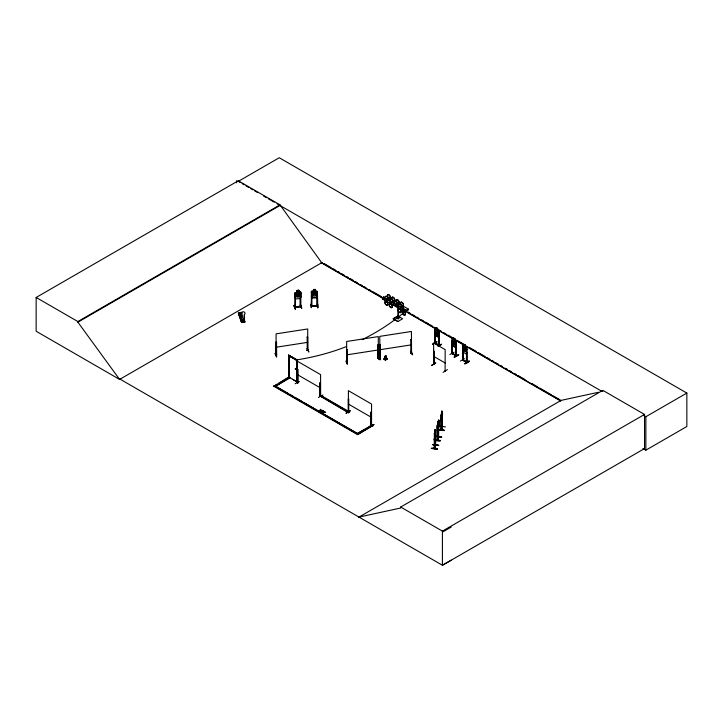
<?xml version="1.0" encoding="UTF-8"?>
<svg xmlns="http://www.w3.org/2000/svg" width="723" height="723" viewBox="0 0 723 723"><rect width="100%" height="100%" fill="white"/><g stroke="black" fill="none" stroke-linecap="round" stroke-linejoin="round"><path stroke-width="1.08" d="M388.387 299.331C387.917 293.89 390.339 303.949 389.679 298.057M393.999 302.53L394.026 300.569L393.854 302.485M435.454 445.061L435.824 444.717L434.288 448.07L434.713 448.359L435.074 432.029L434.686 436.168M435.418 445.467L435.788 431.848M435.806 445.241L434.532 448.658L434.55 435.246M441.455 429.796L441.852 413.475L441.464 417.605M441.455 429.281C440.244 431.45 443.262 425.504 442.223 426.507M442.187 426.913L442.557 413.294M388.531 299.376C391.631 300.208 386.29 299.973 388.549 297.406M392.887 302.024L392.896 299.918L392.706 301.771M397.216 304.392C397.451 299.828 396.077 306.435 398.328 304.979M438.382 436.746C439.403 435.282 436.448 442.503 437.37 439.485M437.975 428.278L437.993 423.75L437.433 440.379L438.373 436.927M438.337 437.243L438.753 436.439M438.725 436.99L437.442 440.343L437.379 425.377L438.002 421.464L438.057 423.208M385.495 357.46C384.97 352.101 388.504 361.672 384.663 359.331L385.549 355.698M438.057 421.563L437.813 423.181M244.013 320.994L244.41 314.424L244.013 320.994L241.979 321.148L241.563 314.749M435.508 435.255L434.306 440.009L440.334 440.741L434.324 439.72M441.048 420.063L441.238 421.364L442.34 416.701M434.975 434.062C435.309 426.498 435.58 438.771 434.966 434.812C434.487 442.449 434.568 430.348 434.866 433.99M431.351 448.477C435.002 446.922 443.145 450.736 431.36 448.423M431.414 448.269L437.424 448.965M444.139 430.601C425.639 428.405 457.017 432.237 438.192 429.453L444.202 430.203M434.252 440.171C450.583 439.955 429.417 443.47 435.436 437.225M297.27 382.485L296.674 382.223L296.701 360.298L289.345 356.059L289.39 377.939L288.585 377.695L288.585 355.183L297.27 359.973L297.659 383.1L297.804 369.598L297.261 369.462L297.804 369.598M385.097 359.539L385.386 355.806M389.941 300.108L389.209 300.524L389.444 299.955M392.869 301.916L394.017 302.368L392.914 301.744M401.256 307.076L401.581 304.934L401.545 306.977M403.091 307.284L402.241 307.627L403.091 307.284L402.368 308.26L402.711 305.585L402.666 307.627M438.201 426.254L437.596 429.2L437.379 428.45M434.261 434.252L434.469 433.276L434.324 448.64L434.568 448.133M441.093 430.077L441.048 415.68L442.142 412.056L442.494 426.95M442.214 412.065L441.916 412.932L441.861 411.188L441.03 415.689M438.373 437.27L438.355 422.34L437.153 425.964L437.225 430.393M243.045 320.967L242.82 320.19M243.154 321.003L243.253 320.262L243.335 320.949M243.389 320.922L242.801 320.253M438.057 429.48L439.204 424.907L438.048 429.561L437.912 423.886L439.259 420.569M438.111 422.928L437.894 423.895M435.698 445.531L435.092 429.742L434.478 433.664L434.406 448.323M385.115 357.542L385.458 355.716L384.473 359.024M438.436 424.329L438.328 420.533C439.295 417.867 439.367 425.693 438.409 427.148L438.292 422.81L438.536 423.705C438.879 416.222 439.177 428.405 438.527 424.455M431.459 365.585L435.806 362.847L431.477 365.359M384.663 359.331L385.739 355.788M289.408 358.075L289.336 357.524L289.39 358.03M289.29 366.868L289.372 367.42L289.39 366.859M289.39 374.65L289.29 375.156M289.29 375.508L289.29 374.659M444.193 430.474L438.183 429.742M398.039 305.16C398.825 297.325 398.572 310.628 397.243 302.422M402.729 307.627L402.241 307.627M242.82 320.397L243.271 320.949L243.217 320.117M240.651 316.394L241.844 316.168M454.116 341.862L455.373 341.148L454.469 342.521L455.409 345.016L454.18 342.711C453.601 344.943 452.029 343.181 453.881 342.169L452.987 339.774L454.08 341.735M439.024 335.761L438.5 337.162L435.129 335.219L434.686 333.33L435.138 335.219L438.481 337.144M452.02 343.642L452.417 345.558L455.761 347.492L456.249 346.073M466.823 352.616L466.326 354.044L462.982 352.11L462.593 350.185L462.991 352.11M434.758 430.989L435.156 429.751M441.527 412.426L441.925 411.197M434.758 431.532L435.002 430.854M441.527 412.978L441.78 412.291M434.415 433.303L435.373 430.619L435.454 445.549M434.478 433.312L434.74 432.535M441.319 416.692L441.31 430.104L442.612 426.678L441.238 429.345M441.175 421.355L442.214 418.689M438.716 445.458L432.752 444.6M439.53 426.046L445.495 426.904M434.333 448.603L435.526 445.196M243.434 320.876L243.208 320.208M437.668 423.253L437.921 422.024M438.707 423.57L438.635 437.225M437.596 427.88L437.993 426.823M435.68 436.312L441.69 437.063L435.617 436.249M437.37 431.64C440.208 419.096 437.388 435.029 437.171 430.339M438.744 419.964L438.481 421.193L438.744 420.515M438.409 422.756L438.816 421.699L438.409 425.829M297.939 293.972L296.303 292.833L297.542 294.586L296.249 296.683L297.966 294.903L299.674 296.322L298.364 294.514L299.62 292.49L298.003 294.116M242.946 320.37L243.434 320.678M295.002 297.424L295.617 298.997L300.271 298.518L300.876 296.764M300.271 298.518L300.94 296.773L300.94 292.345L300.244 291.839L294.993 292.978L294.894 307.356L300.858 306.263M276.62 355.156L275.969 354.749L276.674 354.921M275.96 355.255L276.602 354.812M346.697 362.458L347.302 363.036L346.669 363.136L346.651 341.491L378.301 336.593L378.31 358.265L377.786 358.328L378.301 357.605M378.409 357.74L377.894 357.822M378.409 358.228L378.301 344.717M380.434 357.894L379.783 357.993L379.783 344.491L380.316 344.41L380.334 357.948C380.66 357.307 379.177 357.153 380.434 357.542M379.909 357.993L379.783 336.367L411.432 331.468L411.55 353.077M320.027 411.667L320.47 410.574L322.322 410.619L320.47 410.854L320.027 411.938L319.674 411.459L320.885 409.507M323.696 411.134L322.847 413.565L323.353 410.935C323.561 413.393 318.635 412.155 322.91 412.002M319.674 411.459L320.533 409.308M322.91 412.282L323.353 410.935M314.378 293.158L312.725 291.649L313.981 293.529L312.661 295.49L314.415 293.89L316.15 295.49L314.812 293.547L316.096 291.649L314.46 293.104M317.361 296.059L316.692 297.686L312.056 297.686L311.45 291.676M317.424 296.069L316.737 297.74L312.002 297.704M321.039 412.246L322.856 412.237L322.847 413.294M322.494 413.366L322.856 412.237M275.129 353.357L276.475 357.054M276.755 356.782L275.092 353.583M345.811 361.075L347.401 364.509M378.608 356.267L378.933 355.951L380.569 359.647M380.235 359.683L378.635 356.24M454.161 352.191L449.86 354.496M432.535 344.374L436.855 341.852M464.5 358.671L460.397 361.066M295.382 308.775L294.017 305.549L295.373 308.983M294.288 305.305L295.418 309.046M295.083 309.064L294.017 305.549M297.614 382.603L297.216 382.322L297.858 382.494M320.397 395.725L319.982 395.481L320.47 395.752M320.054 395.544L320.614 396.105M348.54 412.499C349.824 412.074 347.338 411.315 348.676 412.038M370.953 425.422L371.161 411.956L371.45 425.675L370.971 425.449L371.613 425.567M371.604 425.097C370.601 425.025 371.839 424.699 371.378 425.648M435.147 343.018L434.659 342.738L439.033 345.721L439.024 331.342L435.201 328.558L434.686 328.92L435.219 328.622M438.969 345.721L438.834 344.889M435.246 330.013L434.704 329.878L434.857 343.163L439.177 345.63L438.545 345.097M462.792 359.566L463 359.909M462.955 346.995L462.557 346.769L463.1 346.904L463.145 360.307L462.657 359.539M466.462 361.907C469.787 362.829 456.493 356.927 466.823 362.124M466.398 361.843L466.443 362.413L466.588 352.237M382.322 298.861L383.551 297.036L405.992 309.986L405.992 312.128L382.322 298.861L387.456 301.428M362.16 339.647A306.227 243.778 41.1 0 0 404.763 311.812L405.992 309.986M311.242 303.94L311.279 307.745L310.971 304.157M454.83 340.307L456.294 341.69L456.294 356.068L451.956 353.068L452.435 353.348M455.969 355.355L452.435 353.493L456.439 355.445L456.24 356.068L456.014 342.35L456.041 355.725M452.544 340.352L452.002 340.208L452.101 353.475L456.403 355.906M300.904 306.606L294.857 307.239L295.526 306.679M300.397 306.317C302.395 306.064 296.285 308.043 295.02 307.365M300.307 306.66L300.289 293.294L300.876 293.366L300.325 293.421M295.273 368.631L295.617 369.046M295.454 369.281C295.309 368.007 296.719 368.775 295.788 368.739M295.77 368.432L295.933 369.082L295.336 368.703M296.701 382.16L296.647 360.334L289.796 355.951M438.237 423.335L437.885 425.784C437.307 422.105 437.496 434.288 437.876 426.534L438.111 427.501L437.993 423.199M438.454 436.954L438.49 422.566M276.602 355.3L276.014 355.373L276.023 341.871L276.557 341.789L276.647 355.3M307.781 349.977L307.067 350.447L307.727 350.339M307.257 350.565L307.13 337.063L307.664 336.972L307.781 350.465M346.588 362.512L347.194 362.566M346.706 362.964L347.248 362.901M379.72 357.876L380.379 357.777M411.477 352.616L410.89 353.186L410.899 339.683L411.432 339.593L411.504 353.122L410.836 353.068L411.495 352.472M311.279 305.422L311.965 305.422M311.279 305.91L317.424 305.91M433.737 364.347L433.592 342.928L445.169 349.616L445.106 371.134M445.341 370.51L445.142 370.917M295.445 307.32L295.499 293.918L294.912 293.854L295.499 293.918M243.895 318.988L244.943 322.151L241.491 322.548L238.274 313.113L241.753 312.707M238.735 313.068L241.907 322.512L238.509 312.716L241.527 312.372L241.853 313.33L238.834 313.845L240.84 313.619M241.934 322.494L242.467 322.44M311.279 306.028L311.378 291.658L312.02 291.071L316.719 291.107L317.424 291.685L317.768 307.745L317.478 304.148M311.378 291.694L312.02 291.107M453.448 339.458L451.974 339.25L452.002 353.637L451.956 353.068M462.593 345.775L463.054 345.449L466.823 348.26L466.886 362.612L462.557 360.144L462.593 345.775L463.072 345.513M311.902 305.422L311.965 306.028M317.343 305.558L311.279 305.54M241.898 316.502L240.949 316.611M241.898 316.647L240.813 316.683M397.894 306.715L397.894 318.78L400.244 317.388M299.449 381.509L295.129 383.75M320.027 396.005L320.181 382.53L320.47 396.24L320.027 395.987L320.632 396.132L320.578 374.622L297.406 361.247L297.65 383.063L297.65 369.688M318.391 397.46L322.928 395.029M438.59 332.092L439.132 332.228L438.59 332.092L438.59 345.522M432.58 344.446L436.891 341.645L432.58 344.166M438.59 345.034L435.147 343.154L439.141 345.097M438.59 345.467L438.744 332.002M437.813 346.154L441.292 344.356M348.242 412.327L348.387 398.807L348.676 412.526M438.915 346.064L441.509 344.537L441.265 344.13M348.54 412.797L349.381 411.893L320.425 395.174L319.575 395.662L348.54 412.797L348.784 399.033M466.443 362.413L466.588 348.893L467.031 362.521L462.657 360.027M466.986 349.119L466.443 348.983M464.799 363.552C472.679 357.966 468.414 363.479 464.826 363.588M469.119 361.021L464.862 363.832M464.799 363.832L469.173 361.301M369.372 426.615L373.918 424.473L369.399 426.651M369.616 427.031L373.918 424.473M433.936 351.08L433.963 364.473M447.447 369.589L443.109 372.354M120.126 379.186L119.657 379.467L36.15 331.251L36.15 297.469L238.265 180.777L279.991 204.862L321.717 262.738L383.145 298.201M238.265 180.777L238.265 181.401L279.25 157.741L686.85 393.068L686.85 426.507L645.865 450.167L642.937 448.468M36.15 297.469L77.876 321.554L279.991 204.862M451.26 560.217L442.413 565.259L120.072 379.159L119.593 379.43L77.876 322.178L279.991 205.486M119.593 379.43L322.187 262.467M405.992 311.288L408.513 309.842L408.513 309.164L386.064 296.204L383.551 297.659L383.551 297.036M387.899 299.909L388.622 298.933M387.899 299.349L388.748 298.997M388.025 299.421L388.748 299.421M389.209 300.108L390.059 299.756L389.336 300.172M389.336 300.732L389.941 299.684M392.246 301.853L393.086 301.509L392.246 302.413L393.086 301.925M393.556 302.612L394.406 302.268L393.683 303.244L393.556 302.612L394.406 302.268M393.556 303.027L394.279 302.196M390.23 304.076L391.495 304.645L391.486 302.856M288.585 355.183L297.27 359.973M396.81 302.404L397.469 302.024M398.554 302.585L399.521 303.136L399.521 301.952L398.861 302.341L398.861 303.524L399.765 303M397.433 304.437L396.593 304.925L397.316 303.949M396.593 304.365L397.433 304.012M397.903 305.124L398.744 304.772L398.021 305.748L397.903 305.124L398.744 304.772M399.313 304.41L400.759 303.579L399.313 304.763M400.931 306.868L401.78 306.525L400.931 307.429L401.78 306.941M399.204 308.956L400.334 309.607A2.124 1.229 60 0 1 400.406 312.616A2.124 1.229 60 0 1 398.156 309.815A2.124 1.229 60 0 1 400.406 309.607M373.059 425.838L372.218 425.35L357.74 433.294L372.218 424.934L373.059 425.422L357.74 434.686L273.818 386.236L289.137 376.972L289.986 377.876L275.499 386.236L289.986 377.46M273.818 386.236L276.593 384.636M278.518 383.524L289.137 376.972M403.551 311.468L404.672 312.119M408.513 309.164L405.992 310.619L404.049 309.489M397.894 316.096L393.185 318.816L397.894 321.527L402.603 318.744L397.894 316.023L393.185 318.744L397.894 321.527M437.496 328.35L438.21 330.953L438.21 334.026L437.496 334.93L436.168 334.162L435.454 332.435L436.168 327.474L437.596 328.296L437.514 336.593M434.695 328.911L434.731 343.289M319.575 396.077L320.425 395.589M436.168 329.119L407.166 312.354M387.492 358.924L385.486 360.126L383.633 358.924M453.493 339.539L453.448 337.813L452.734 342.783L453.448 344.51L454.776 345.278L455.49 344.374L454.875 338.635L454.875 340.28M452.426 338.924L456.294 341.69M456.403 355.942L456.403 342.575L455.861 342.44M452.417 345.558L455.761 347.492M464.021 346.01L464.021 344.365L465.449 345.187L465.449 346.832M349.381 411.893L348.54 412.381L319.575 395.662M465.404 345.214L463.976 344.392M466.326 347.392L466.823 348.26M454.198 356.999L458.789 354.912L454.234 357.045M273.818 385.82L357.74 434.27L373.059 425.422M358.5 517.361L561.093 400.388L598.418 392.273M358.97 517.081L400.696 508.007L400.696 507.04L602.81 390.348L644.536 414.433L644.536 448.567L442.413 565.259L442.413 531.125L644.536 414.433M602.81 391.315L602.34 391.595L277.081 203.805M643.931 415.608L645.865 416.728L686.85 393.068M442.413 532.101L451.26 527.058M296.963 362.322L296.963 360.153L289.408 356.168M289.796 377.659L296.963 381.861L292.481 379.232M241.491 312.643L241.853 313.502M241.744 322.413L238.545 312.987M243.976 322.259L244.564 322.196L243.85 320.099M244.103 322.133L244.717 321.97L244.401 320.135L244.166 320.858L241.618 321.148L241.383 320.479L241.383 321.346L244.726 321.093M244.69 322.069L244.013 319.873M393.936 302.359L393.267 300.732M401.527 306.823L402.648 307.474M402.666 307.374L401.446 306.751L402.702 307.383L401.961 305.748M240.886 316.132L241.554 316.05M307.148 350.42L307.727 350.474M410.953 353.032L411.495 352.96M378.31 358.265L377.768 358.183L377.768 344.808L378.355 344.844M441.337 429.607L441.446 413.972M306.941 348.694L308.902 352.047L307.266 348.613M347.185 349.534L346.651 349.616L346.787 363.136L347.302 363.036L347.248 349.652L346.715 349.733M411.486 339.711L410.899 339.683M377.659 356.385L379.53 359.801L377.614 356.159M377.903 356.385L379.241 359.584M411.035 351.261L412.661 354.65M412.39 354.677L410.763 351.261L412.417 354.686M276.078 347.239L307.727 342.341M346.651 354.866L378.301 349.968M379.783 349.742L411.432 344.844M320.533 410.348L322.322 410.339M320.09 410.655L318.219 410.899L322.322 410.619M320.036 410.89L318.545 410.809M323.344 411.974L325.133 412.246L323.289 412.481M325.133 412.246L323.344 412.255L325.133 411.965M321.364 412.716L322.856 412.517M318.219 410.619L320.09 410.375M241.057 314.08L239.051 314.487L242.069 314.144M241.383 315.038L239.376 315.445L241.383 315.21M241.672 315.888L239.665 316.294L241.672 316.059M241.997 316.846L239.991 317.243L241.997 317.017M243.651 321.825L242.729 321.934L242.729 320.47L243.678 320.443L243.678 321.907L243.678 320.443M300.253 291.875C297.551 293.267 300.406 288.468 296.972 290.538L296.981 292.219L296.059 292.914L296.059 295.987L297.054 297.207L298.906 297.008L299.891 295.59L299.891 292.517L298.906 292.074L298.888 290.393M298.97 290.366L296.981 290.574L297.054 292.264L294.993 292.978M300.705 304.862L301.798 308.378L300.37 304.925M435.092 429.742L434.686 437.487L434.478 436.737M388.495 299.304L389.67 299.855M307.203 350.095L307.727 349.851M276.096 355.373L276.078 333.863L307.727 328.965L307.682 350.519M380.244 357.758L380.316 357.298M462.919 360.37L463.1 351.36M297.361 382.241L297.623 383.063M297.361 382.729L297.858 382.982M320.208 395.897L320.181 382.53M371.116 425.314L371.559 425.558L371.559 404.058L348.387 390.682L348.459 412.2M452.372 353.845L452.544 344.808M295.436 306.679L300.262 306.317M311.342 292.526L311.902 292.526L311.902 306.028M317.361 292.526L316.81 292.526L316.746 306.028L317.424 305.422M311.342 292.652L311.902 292.652M316.81 292.652L317.361 292.652M311.965 305.684L316.746 305.684M397.894 318.427L398.5 318.427M397.894 318.78L398.5 318.78L398.5 308.134M300.352 306.805L300.289 293.294M350.366 410.872L346.082 413.195M311.414 306.046L317.298 306.064L317.361 305.422M442.34 412.291L442.223 426.995M434.324 438.68L434.469 439.918M432.688 444.537L438.762 445.332L432.697 444.717M437.307 424.979L437.225 440.352M435.626 436.43L441.636 437.189M439.204 420.497L439.259 424.943M300.388 304.645L301.518 308.369M397.198 304.211L398.364 304.871L397.099 304.238M317.442 303.913L317.478 307.7M317.74 304.157L317.759 307.709M462.792 360.054L462.702 346.679M392.752 301.735L394.017 302.368M433.592 364.437L433.791 351.17M350.185 410.8L346.109 413.185M238.265 181.401L240.208 182.521M242.151 183.642L244.094 184.763M246.028 185.883L248.938 187.564M250.881 188.685L252.824 189.806M254.767 190.926L257.677 192.607M263.497 195.969L266.407 197.65M268.35 198.771L274.171 202.124M398.554 301.401L399.521 301.952M398.798 302.44L400.759 303.579M388.025 299.837L389.209 300.524M383.109 297.289L405.558 310.248M453.402 337.84L454.875 338.635M384.528 298.219L388.432 300.479M395.264 304.419L397.216 305.549M324.139 263.588L330.962 267.528M332.914 268.658L335.843 270.348M337.786 271.468L339.738 272.598M341.69 273.719L344.618 275.409M346.57 276.538L348.513 277.668M350.465 278.789L353.393 280.479M355.345 281.609L357.289 282.729M360.217 284.419L362.169 285.549M364.121 286.67L366.064 287.799M368.992 289.489L370.944 290.61M372.896 291.74L381.672 296.801M407.998 312.002L409.95 313.131M411.902 314.261L414.821 315.942M416.773 317.072L418.725 318.201M421.645 319.882L423.597 321.012M425.549 322.142L428.477 323.832M430.429 324.952L432.372 326.082M434.324 327.203L436.276 328.332M439.204 330.022L441.147 331.143M444.076 332.833L446.028 333.963M447.98 335.083L454.541 338.834L454.541 339.376M456.755 340.153L463.579 344.094M469.426 347.474L476.258 351.414M478.201 352.535L485.034 356.484M486.977 357.605L489.905 359.295M491.857 360.425L493.809 361.545M495.761 362.675L498.68 364.365M500.632 365.486L502.584 366.615M505.504 368.305L507.456 369.426M509.408 370.556L511.36 371.676M514.288 373.366L516.231 374.496M518.183 375.617L525.006 379.566M531.839 383.506L537.686 386.877M539.638 388.007L551.342 394.758M553.285 395.888L560.117 399.828M405.576 311.152L560.614 400.669M321.075 262.648L382.711 298.228M437.496 329.86L560.759 401.03M389.408 302.548L405.025 311.568M436.168 329.778L437.523 330.619M462.539 347.365L466.823 349.824M436.168 332.851L437.496 333.619L437.496 330.547M433.592 356.312L445.169 363M385.639 357.858L387.492 358.97M383.633 359.006L385.486 360.126M297.406 374.622L320.578 387.998M348.387 404.058L371.559 417.433M321.383 396.15L349.381 412.309M276.611 386.877L288.323 393.637M290.275 394.767L293.204 396.457M295.156 397.578L301.979 401.527M303.931 402.648L357.605 433.637M400.696 507.04L442.413 531.125M290.691 356.475L296.963 360.153M241.175 312.77L241.997 315.752M404.763 311.812L405.558 312.381M462.575 360.181L462.512 359.629M316.692 291.161L317.361 291.712M386.651 358.915L385.702 355.743L386.028 358.391M438.472 330.501L439.024 331.342L438.897 345.693M347.311 362.666L347.311 363.018M307.664 336.972L307.13 337.063M390.736 303.018L391.495 304.645A2.124 1.229 60 0 1 391.568 307.655A2.124 1.229 60 0 1 389.317 304.853A2.124 1.229 60 0 1 391.568 304.645M311.378 296.069L312.002 297.74M242.729 320.47L242.756 322.015M239.331 312.987L242.187 321.374L239.259 313.014M239.096 312.824L242.106 322.494L241.708 321.437M241.428 320.379L238.509 312.716M441.256 418.174L441.464 418.924L441.861 411.188M386.552 359.232L385.721 355.843L386.19 359.485M441.111 420.072L441.238 421.364M242.006 321.22L241.59 314.821A2.052 1.645 -18.8 0 1 241.59 312.453A2.052 1.645 -18.8 0 1 244.428 312.137A2.052 1.645 -18.8 0 1 244.428 314.496M385.576 355.897L385.657 359.593M645.865 416.728L645.865 450.167M465.35 345.242L466.064 347.844L466.064 350.917L465.35 351.821L464.021 351.053L463.307 349.326L464.021 344.365M465.115 345.377L465.115 345.928L464.256 344.889M453.683 338.337L453.683 338.888M452.39 340.434L452.39 353.809M436.168 327.474L436.159 335.815M435.246 333.357L435.147 343.506M435.101 330.104L435.011 343.479M433.737 350.971L433.719 364.564M398.626 304.699L397.903 305.54L396.71 304.437M391.351 302.991L391.351 304.726M389.534 298.138L389.534 299.873M386.064 296.204L386.064 296.882M377.704 357.704L377.704 358.192M371.161 411.956L371.233 425.35M358.581 434.198L274.659 385.748M315.409 291.107L315.409 289.417L313.393 289.462L313.466 291.161L312.453 291.712L312.453 294.785L313.466 296.096L315.345 296.096L316.358 294.785L316.358 291.712L315.345 291.161L315.345 289.48M300.876 292.381L300.822 306.778M297.081 360.081L297.081 382.594M295.463 293.8L295.445 307.338M295.056 292.987L295.065 297.406M288.884 355.264L288.884 377.65L288.775 355.065M244.491 321.12L244.491 321.816L241.943 322.106L241.943 321.41M244.401 320.135L244.401 321.012M236.629 180.651L236.629 182.865M77.876 321.554L77.876 322.178M345.928 346.76A306.227 243.778 41.1 0 1 296.547 359.891M441.392 414.966L441.382 418.843L441.744 416.258C442.349 420.253 442.115 407.917 441.753 415.508L441.419 414.875M386.028 301.491L387.013 302.223A2.124 1.229 60 0 1 387.085 305.223A2.124 1.229 60 0 1 384.835 302.422A2.124 1.229 60 0 1 387.085 302.223L386.028 301.491M458.572 354.722L454.243 357.252L458.581 354.749M298.572 290.736L297.379 290.863L297.379 291.414L298.572 291.288L298.572 290.736M298.906 292.625L297.054 292.815L297.054 295.888L298.906 295.698L298.906 292.625M315.011 289.787L313.8 289.787L313.8 290.339L315.011 290.339L315.011 289.787M315.345 291.712L313.466 291.712L313.466 294.785L315.345 294.785L315.345 291.712M437.261 328.486L436.412 327.998L437.261 329.037L437.261 328.486M454.776 340.885L453.448 340.117L453.448 343.19L454.776 343.958L454.776 340.885M465.35 347.438L464.021 346.669L464.021 349.742L465.35 350.51L465.35 347.438M384.97 302.341A2.124 1.229 60 0 0 387.221 305.142A2.124 1.229 60 0 0 387.221 302.142A2.124 1.229 60 0 0 384.97 302.341M402.503 312.318A2.124 1.229 60 0 0 404.753 315.12A2.124 1.229 60 0 0 404.753 312.119A2.124 1.229 60 0 0 402.503 312.318M402.359 312.399A2.124 1.229 60 0 0 404.609 315.201A2.124 1.229 60 0 0 404.609 312.2A2.124 1.229 60 0 0 402.359 312.399M389.173 304.934A2.124 1.229 60 0 0 391.432 307.736A2.124 1.229 60 0 0 391.432 304.726A2.124 1.229 60 0 0 389.173 304.934M400.479 303.163A2.124 1.229 60 0 0 402.729 305.965A2.124 1.229 60 0 0 402.729 302.955A2.124 1.229 60 0 0 400.479 303.163M400.334 303.244A2.124 1.229 60 0 0 402.584 306.046A2.124 1.229 60 0 0 402.584 303.036A2.124 1.229 60 0 0 400.334 303.244M387.447 295.635A2.124 1.229 60 0 0 389.697 298.436A2.124 1.229 60 0 0 389.697 295.436A2.124 1.229 60 0 0 387.447 295.635M387.302 295.716A2.124 1.229 60 0 0 389.552 298.518A2.124 1.229 60 0 0 389.552 295.517A2.124 1.229 60 0 0 387.302 295.716M396.132 300.651A2.124 1.229 60 0 0 398.382 303.452A2.124 1.229 60 0 0 398.382 300.452A2.124 1.229 60 0 0 396.132 300.651M395.996 300.732A2.124 1.229 60 0 0 398.246 303.533A2.124 1.229 60 0 0 398.246 300.533A2.124 1.229 60 0 0 395.996 300.732M391.785 298.147A2.124 1.229 60 0 0 394.044 300.949A2.124 1.229 60 0 0 394.044 297.939A2.124 1.229 60 0 0 391.785 298.147M391.649 298.228A2.124 1.229 60 0 0 393.899 301.03A2.124 1.229 60 0 0 393.899 298.021A2.124 1.229 60 0 0 391.649 298.228M398.012 309.896A2.124 1.229 60 0 0 400.271 312.697A2.124 1.229 60 0 0 400.271 309.688A2.124 1.229 60 0 0 398.012 309.896"/></g></svg>
